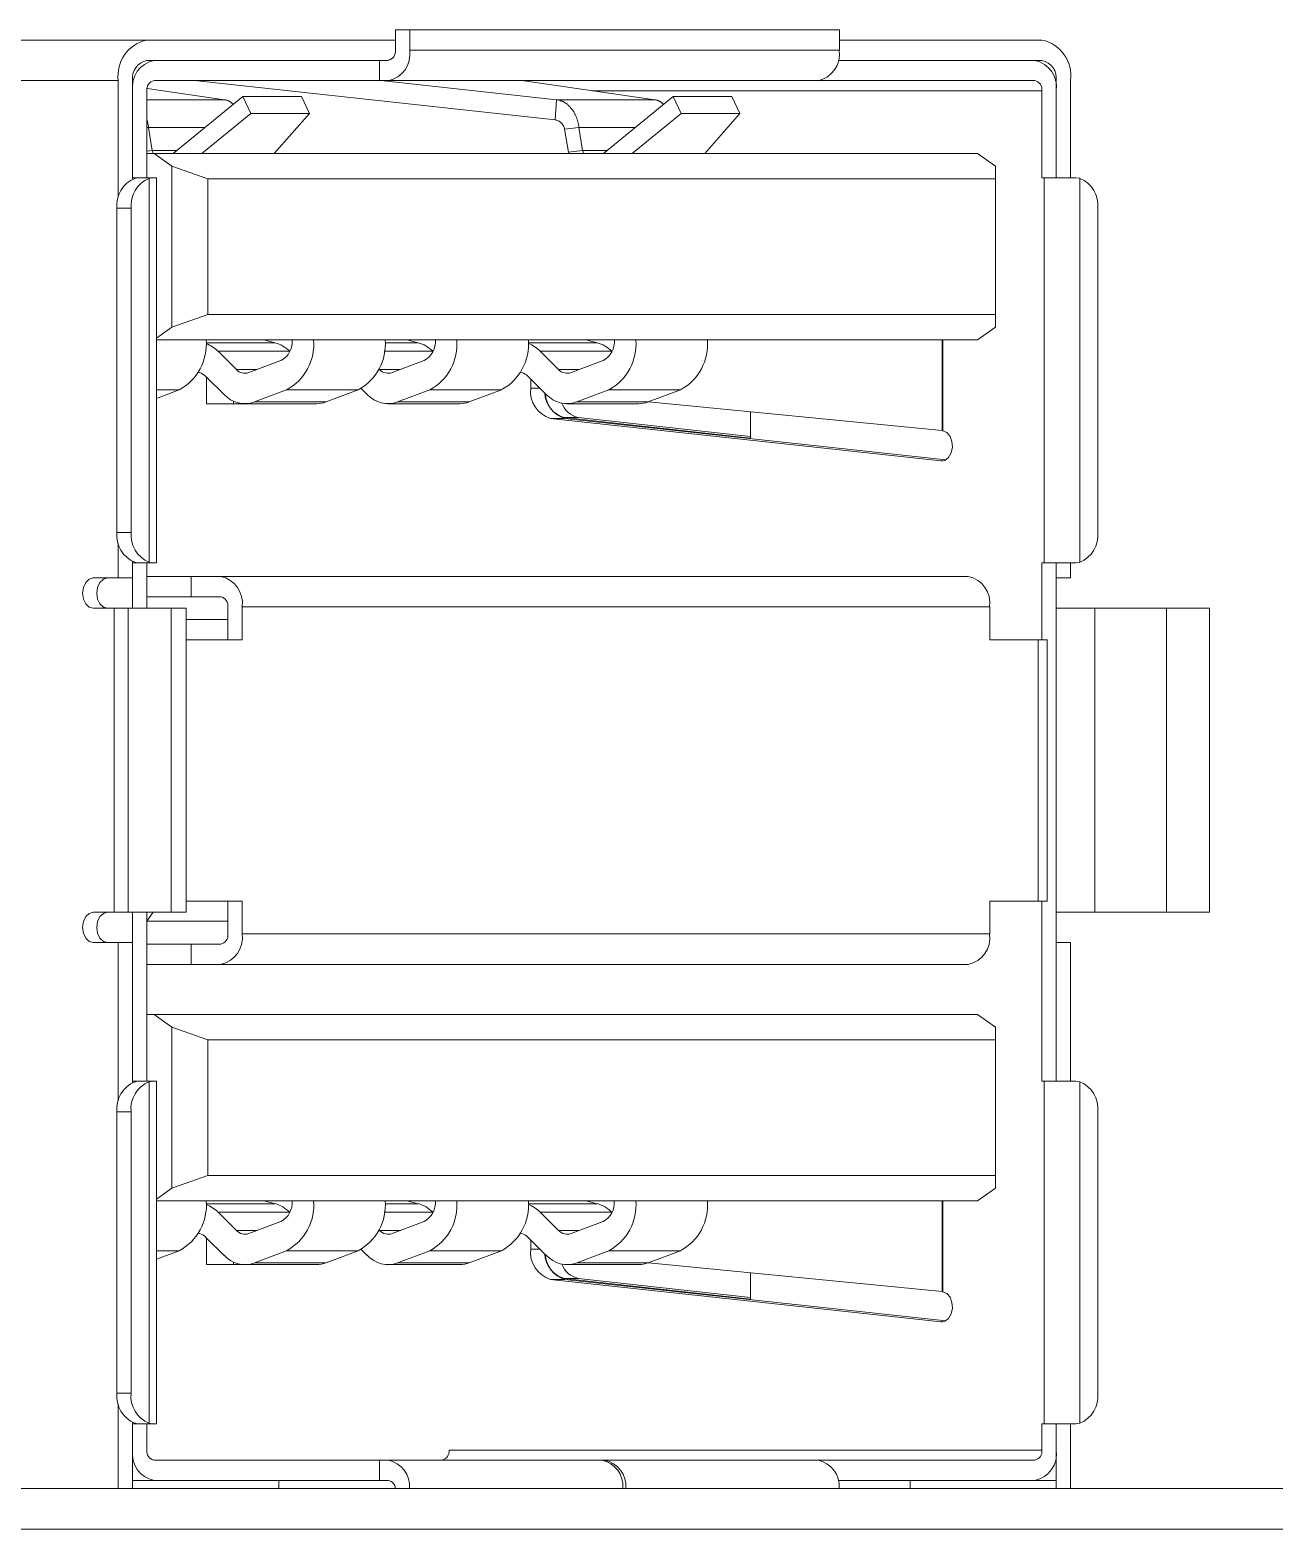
# Model space of a CAD drawing. Header units: millimetres. Extents: x -489 to 1607, y 116 to 1738.
# Drawn here: x -136.11 to -123.82, y 1544.22 to 1559.02 of the extents above; entities that cross this region are included whole.
import ezdxf

# ---------------------------------------------------------------- set-up
doc = ezdxf.new("R2010")
doc.units = ezdxf.units.MM

msp = doc.modelspace()

# ---------------------------------------------------------------- linework, layer by layer
at = {"color": 7, "linetype": 'Continuous', "lineweight": 15}
for p, q in [((-138.561, 1558.924), (-134.955, 1558.924)), ((-132.501, 1558.924), (-134.955, 1558.924)), ((-132.501, 1559.024), (-132.501, 1558.824)), ((-132.501, 1559.024), (-132.36, 1559.024)), ((-132.36, 1559.024), (-128.117, 1559.024)), ((-132.36, 1559.024), (-132.36, 1558.824)), ((-128.117, 1558.824), (-128.117, 1559.024)), ((-126.116, 1558.924), (-128.117, 1558.924)), ((-128.117, 1558.824), (-132.36, 1558.824)), ((-134.955, 1558.724), (-132.657, 1558.724)), ((-132.657, 1558.724), (-134.884, 1558.724)), ((-132.657, 1558.524), (-132.657, 1558.724)), ((-132.572, 1558.724), (-132.657, 1558.724)), ((-128.13, 1558.724), (-126.116, 1558.724)), ((-126.187, 1558.724), (-128.13, 1558.724)), ((-135.238, 1558.524), (-135.238, 1557.372)), ((-135.097, 1557.553), (-135.097, 1558.524)), ((-134.954, 1558.445), (-134.189, 1558.335)), ((-134.884, 1558.524), (-132.657, 1558.524)), ((-134.485, 1558.524), (-134.493, 1558.524)), ((-130.922, 1558.136), (-134.485, 1558.524)), ((-134.485, 1558.524), (-134.485, 1558.524)), ((-132.657, 1558.524), (-132.572, 1558.524)), ((-130.909, 1558.335), (-132.644, 1558.524)), ((-128.33, 1558.524), (-132.572, 1558.524)), ((-131.254, 1558.524), (-129.939, 1558.335)), ((-128.33, 1558.524), (-126.187, 1558.524)), ((-125.975, 1558.524), (-125.975, 1557.564)), ((-125.833, 1558.524), (-125.833, 1557.564)), ((-135.097, 1558.424), (-135.097, 1557.564)), ((-134.955, 1558.424), (-134.955, 1557.564)), ((-134.009, 1558.366), (-134.695, 1557.804)), ((-134.009, 1558.366), (-133.93, 1558.2)), ((-133.429, 1558.366), (-134.009, 1558.366)), ((-133.35, 1558.2), (-133.429, 1558.366)), ((-130.909, 1558.335), (-130.922, 1558.136)), ((-129.939, 1558.335), (-130.909, 1558.335)), ((-129.759, 1558.366), (-130.446, 1557.804)), ((-129.759, 1558.366), (-129.68, 1558.2)), ((-129.18, 1558.366), (-129.759, 1558.366)), ((-129.101, 1558.2), (-129.18, 1558.366)), ((-126.116, 1557.564), (-126.116, 1558.424)), ((-125.975, 1557.564), (-125.975, 1558.424)), ((-133.93, 1558.2), (-134.414, 1557.804)), ((-133.35, 1558.2), (-133.93, 1558.2)), ((-133.697, 1557.804), (-133.35, 1558.2)), ((-129.68, 1558.2), (-130.164, 1557.804)), ((-129.101, 1558.2), (-129.68, 1558.2)), ((-129.447, 1557.804), (-129.101, 1558.2)), ((-134.938, 1558.062), (-134.955, 1558.06)), ((-134.902, 1557.834), (-134.938, 1558.062)), ((-130.689, 1558.062), (-130.83, 1558.044)), ((-130.793, 1557.816), (-130.83, 1558.044)), ((-130.652, 1557.834), (-130.689, 1558.062)), ((-134.902, 1557.834), (-134.955, 1557.827)), ((-134.955, 1557.804), (-134.884, 1557.804)), ((-134.884, 1557.804), (-134.708, 1557.679)), ((-126.753, 1557.804), (-134.884, 1557.804)), ((-130.652, 1557.834), (-130.793, 1557.816)), ((-130.793, 1557.816), (-130.79, 1557.804)), ((-126.576, 1557.679), (-126.753, 1557.804)), ((-135.097, 1557.564), (-135.075, 1557.564)), ((-135.075, 1557.564), (-134.902, 1557.564)), ((-134.934, 1557.56), (-134.902, 1557.564)), ((-134.934, 1557.56), (-134.934, 1553.768)), ((-134.861, 1557.564), (-134.902, 1557.564)), ((-134.861, 1553.764), (-134.861, 1557.564)), ((-134.354, 1557.554), (-134.708, 1557.679)), ((-134.708, 1557.679), (-134.708, 1556.089)), ((-134.354, 1557.554), (-126.576, 1557.554)), ((-134.354, 1557.554), (-134.354, 1556.214)), ((-126.576, 1557.554), (-126.576, 1557.679)), ((-126.576, 1557.554), (-126.576, 1556.214)), ((-126.116, 1557.564), (-126.095, 1557.564)), ((-126.095, 1553.764), (-126.095, 1557.564)), ((-125.78, 1557.564), (-126.095, 1557.564)), ((-125.78, 1557.564), (-125.742, 1557.56)), ((-125.742, 1553.768), (-125.742, 1557.56)), ((-135.111, 1557.264), (-135.252, 1557.264)), ((-135.252, 1557.264), (-135.252, 1554.064)), ((-135.111, 1557.264), (-135.111, 1554.064)), ((-125.565, 1554.064), (-125.565, 1557.264)), ((-134.708, 1556.089), (-134.861, 1555.981)), ((-134.354, 1556.214), (-134.708, 1556.089)), ((-126.576, 1556.214), (-134.354, 1556.214)), ((-126.753, 1555.964), (-126.576, 1556.089)), ((-126.576, 1556.214), (-126.576, 1556.089)), ((-134.861, 1555.964), (-126.753, 1555.964)), ((-133.69, 1555.936), (-133.801, 1555.964)), ((-132.276, 1555.936), (-132.387, 1555.964)), ((-130.508, 1555.936), (-130.62, 1555.964)), ((-134.253, 1555.852), (-134.072, 1555.672)), ((-134.253, 1555.852), (-133.546, 1555.852)), ((-133.545, 1555.85), (-133.546, 1555.852)), ((-132.127, 1555.859), (-132.144, 1555.863)), ((-132.131, 1555.85), (-132.132, 1555.852)), ((-131.071, 1555.852), (-130.89, 1555.672)), ((-131.071, 1555.852), (-130.364, 1555.852)), ((-130.363, 1555.85), (-130.364, 1555.852)), ((-134.434, 1555.641), (-134.449, 1555.645)), ((-133.948, 1555.641), (-133.631, 1555.761)), ((-132.664, 1555.678), (-132.657, 1555.672)), ((-132.534, 1555.641), (-132.217, 1555.761)), ((-131.252, 1555.641), (-131.267, 1555.645)), ((-130.766, 1555.641), (-130.449, 1555.761)), ((-134.193, 1555.426), (-134.375, 1555.606)), ((-134.368, 1555.599), (-134.368, 1555.334)), ((-132.779, 1555.426), (-132.838, 1555.485)), ((-131.011, 1555.426), (-131.193, 1555.606)), ((-131.165, 1555.488), (-131.165, 1555.578)), ((-134.637, 1555.471), (-134.861, 1555.387)), ((-134.368, 1555.334), (-133.463, 1555.334)), ((-134.1, 1555.334), (-134.1, 1555.36)), ((-133.986, 1555.334), (-133.279, 1555.334)), ((-133.576, 1555.471), (-133.893, 1555.351)), ((-133.186, 1555.351), (-133.893, 1555.351)), ((-133.576, 1555.471), (-132.869, 1555.471)), ((-133.186, 1555.351), (-132.869, 1555.471)), ((-132.572, 1555.334), (-131.865, 1555.334)), ((-132.162, 1555.471), (-132.479, 1555.351)), ((-131.772, 1555.351), (-132.479, 1555.351)), ((-132.162, 1555.471), (-131.455, 1555.471)), ((-131.772, 1555.351), (-131.455, 1555.471)), ((-130.804, 1555.334), (-130.097, 1555.334)), ((-130.394, 1555.471), (-130.711, 1555.351)), ((-130.004, 1555.351), (-130.711, 1555.351)), ((-130.394, 1555.471), (-129.687, 1555.471)), ((-130.004, 1555.351), (-129.687, 1555.471)), ((-130.001, 1555.353), (-127.103, 1555.069)), ((-127.114, 1554.769), (-130.969, 1555.189)), ((-130.828, 1555.189), (-130.969, 1555.189)), ((-128.994, 1554.994), (-130.835, 1555.198)), ((-130.835, 1555.198), (-130.694, 1555.198)), ((-127.067, 1554.779), (-130.828, 1555.189)), ((-130.694, 1555.198), (-128.994, 1555.009)), ((-128.994, 1555.254), (-128.994, 1554.994)), ((-127.096, 1555.068), (-127.103, 1555.069)), ((-135.252, 1554.064), (-135.111, 1554.064)), ((-135.238, 1553.956), (-135.238, 1553.614)), ((-135.097, 1553.614), (-135.097, 1553.775)), ((-135.097, 1553.764), (-135.097, 1553.314)), ((-135.075, 1553.764), (-135.097, 1553.764)), ((-134.902, 1553.764), (-135.075, 1553.764)), ((-134.955, 1553.764), (-134.955, 1553.314)), ((-134.934, 1553.768), (-134.902, 1553.764)), ((-134.861, 1553.764), (-134.902, 1553.764)), ((-126.116, 1553.004), (-126.116, 1553.764)), ((-126.116, 1553.764), (-126.095, 1553.764)), ((-125.78, 1553.764), (-126.095, 1553.764)), ((-125.975, 1553.764), (-125.975, 1553.614)), ((-125.975, 1548.644), (-125.975, 1553.764)), ((-125.833, 1553.764), (-125.833, 1553.614)), ((-125.78, 1553.764), (-125.742, 1553.768)), ((-135.238, 1553.614), (-135.485, 1553.614)), ((-135.238, 1553.614), (-135.097, 1553.614)), ((-134.517, 1553.629), (-134.955, 1553.629)), ((-134.517, 1553.629), (-134.517, 1553.429)), ((-134.227, 1553.629), (-134.517, 1553.629)), ((-126.845, 1553.629), (-134.227, 1553.629)), ((-125.833, 1553.614), (-125.975, 1553.614)), ((-134.517, 1553.429), (-134.955, 1553.429)), ((-134.227, 1553.429), (-134.517, 1553.429)), ((-135.28, 1553.314), (-135.485, 1553.314)), ((-135.139, 1553.314), (-135.28, 1553.314)), ((-135.28, 1553.314), (-135.28, 1550.313)), ((-135.139, 1553.314), (-135.139, 1550.313)), ((-134.715, 1553.314), (-135.139, 1553.314)), ((-134.715, 1553.314), (-134.715, 1550.313)), ((-134.715, 1553.314), (-134.568, 1553.314)), ((-134.568, 1550.313), (-134.568, 1553.314)), ((-134.156, 1553.004), (-134.156, 1553.329)), ((-134.015, 1553.004), (-134.015, 1553.329)), ((-134.015, 1553.329), (-126.632, 1553.329)), ((-126.632, 1553.329), (-126.632, 1553.004)), ((-125.975, 1553.314), (-125.593, 1553.314)), ((-125.593, 1553.314), (-125.593, 1550.313)), ((-124.886, 1553.314), (-125.593, 1553.314)), ((-124.886, 1550.313), (-124.886, 1553.314)), ((-124.462, 1553.314), (-124.886, 1553.314)), ((-124.462, 1553.314), (-124.462, 1550.313)), ((-134.156, 1553.204), (-134.568, 1553.204)), ((-134.015, 1553.004), (-134.568, 1553.004)), ((-126.632, 1553.004), (-126.152, 1553.004)), ((-126.152, 1553.004), (-126.152, 1550.424)), ((-126.152, 1553.004), (-126.064, 1553.004)), ((-126.064, 1550.424), (-126.064, 1553.004)), ((-135.485, 1550.313), (-135.28, 1550.313)), ((-135.28, 1550.313), (-135.139, 1550.313)), ((-134.715, 1550.313), (-135.139, 1550.313)), ((-135.097, 1550.313), (-135.097, 1548.644)), ((-134.892, 1550.313), (-134.955, 1550.224)), ((-134.955, 1550.313), (-134.955, 1548.644)), ((-134.715, 1550.313), (-134.568, 1550.313)), ((-134.568, 1550.424), (-134.015, 1550.424)), ((-134.156, 1550.099), (-134.156, 1550.424)), ((-134.015, 1550.099), (-134.015, 1550.424)), ((-126.152, 1550.424), (-126.632, 1550.424)), ((-126.632, 1550.424), (-126.632, 1550.099)), ((-126.064, 1550.424), (-126.152, 1550.424)), ((-126.116, 1548.644), (-126.116, 1550.424)), ((-125.593, 1550.313), (-125.975, 1550.313)), ((-125.593, 1550.313), (-124.886, 1550.313)), ((-124.886, 1550.313), (-124.462, 1550.313)), ((-134.955, 1550.224), (-134.156, 1550.224)), ((-135.238, 1550.014), (-135.485, 1550.014)), ((-135.238, 1548.452), (-135.238, 1550.014)), ((-135.238, 1550.014), (-135.097, 1550.014)), ((-135.097, 1548.633), (-135.097, 1550.014)), ((-126.632, 1550.099), (-134.015, 1550.099)), ((-125.975, 1550.014), (-125.975, 1548.644)), ((-125.833, 1550.014), (-125.975, 1550.014)), ((-125.833, 1550.014), (-125.833, 1548.644)), ((-134.955, 1549.999), (-134.517, 1549.999)), ((-134.517, 1549.999), (-134.517, 1549.799)), ((-134.517, 1549.999), (-134.227, 1549.999)), ((-134.955, 1549.799), (-134.517, 1549.799)), ((-134.517, 1549.799), (-134.227, 1549.799)), ((-134.227, 1549.799), (-126.845, 1549.799)), ((-134.955, 1549.304), (-134.884, 1549.304)), ((-134.884, 1549.304), (-134.708, 1549.179)), ((-126.753, 1549.304), (-134.884, 1549.304)), ((-126.576, 1549.179), (-126.753, 1549.304)), ((-134.354, 1549.054), (-134.708, 1549.179)), ((-134.708, 1549.179), (-134.708, 1547.589)), ((-126.576, 1549.054), (-126.576, 1549.179)), ((-134.354, 1549.054), (-126.576, 1549.054)), ((-134.354, 1549.054), (-134.354, 1547.714)), ((-126.576, 1549.054), (-126.576, 1547.714)), ((-135.097, 1548.644), (-135.075, 1548.644)), ((-135.075, 1548.644), (-134.902, 1548.644)), ((-134.902, 1548.644), (-134.934, 1548.64)), ((-134.934, 1548.64), (-134.934, 1545.268)), ((-134.902, 1548.644), (-134.861, 1548.644)), ((-134.861, 1545.264), (-134.861, 1548.644)), ((-126.095, 1548.644), (-126.116, 1548.644)), ((-126.095, 1545.264), (-126.095, 1548.644)), ((-126.095, 1548.644), (-125.78, 1548.644)), ((-125.742, 1548.64), (-125.78, 1548.644)), ((-125.742, 1545.268), (-125.742, 1548.64)), ((-135.252, 1548.344), (-135.111, 1548.344)), ((-135.252, 1548.344), (-135.252, 1545.564)), ((-135.111, 1548.344), (-135.111, 1545.564)), ((-125.565, 1545.564), (-125.565, 1548.344)), ((-134.354, 1547.714), (-134.708, 1547.589)), ((-126.576, 1547.714), (-134.354, 1547.714)), ((-126.576, 1547.714), (-126.576, 1547.589)), ((-134.708, 1547.589), (-134.861, 1547.481)), ((-126.753, 1547.464), (-126.576, 1547.589)), ((-134.861, 1547.464), (-126.753, 1547.464)), ((-134.253, 1547.352), (-134.072, 1547.172)), ((-134.253, 1547.352), (-133.546, 1547.352)), ((-133.69, 1547.436), (-133.801, 1547.464)), ((-133.545, 1547.35), (-133.546, 1547.352)), ((-132.276, 1547.436), (-132.387, 1547.464)), ((-132.127, 1547.359), (-132.144, 1547.363)), ((-132.131, 1547.35), (-132.132, 1547.352)), ((-131.071, 1547.352), (-130.89, 1547.172)), ((-131.071, 1547.352), (-130.364, 1547.352)), ((-130.508, 1547.436), (-130.62, 1547.464)), ((-130.363, 1547.35), (-130.364, 1547.352)), ((-133.948, 1547.141), (-133.631, 1547.261)), ((-132.534, 1547.141), (-132.217, 1547.261)), ((-130.766, 1547.141), (-130.449, 1547.261)), ((-134.434, 1547.141), (-134.449, 1547.145)), ((-134.193, 1546.926), (-134.375, 1547.106)), ((-134.368, 1547.099), (-134.368, 1546.834)), ((-132.664, 1547.178), (-132.657, 1547.172)), ((-131.252, 1547.141), (-131.267, 1547.145)), ((-131.011, 1546.926), (-131.193, 1547.106)), ((-131.165, 1546.988), (-131.165, 1547.078)), ((-134.861, 1546.887), (-134.637, 1546.971)), ((-133.576, 1546.971), (-133.893, 1546.851)), ((-133.576, 1546.971), (-132.869, 1546.971)), ((-133.186, 1546.851), (-132.869, 1546.971)), ((-132.779, 1546.926), (-132.838, 1546.985)), ((-132.162, 1546.971), (-132.479, 1546.851)), ((-132.162, 1546.971), (-131.455, 1546.971)), ((-131.772, 1546.851), (-131.455, 1546.971)), ((-130.394, 1546.971), (-130.711, 1546.851)), ((-130.394, 1546.971), (-129.687, 1546.971)), ((-130.004, 1546.851), (-129.687, 1546.971)), ((-134.368, 1546.834), (-133.463, 1546.834)), ((-134.1, 1546.834), (-134.1, 1546.86)), ((-133.986, 1546.834), (-133.279, 1546.834)), ((-133.186, 1546.851), (-133.893, 1546.851)), ((-132.572, 1546.834), (-131.865, 1546.834)), ((-131.772, 1546.851), (-132.479, 1546.851)), ((-130.804, 1546.834), (-130.097, 1546.834)), ((-130.004, 1546.851), (-130.711, 1546.851)), ((-130.001, 1546.852), (-127.103, 1546.569)), ((-128.994, 1546.754), (-128.994, 1546.494)), ((-127.114, 1546.269), (-130.969, 1546.689)), ((-130.828, 1546.689), (-130.969, 1546.689)), ((-128.994, 1546.494), (-130.835, 1546.698)), ((-130.835, 1546.698), (-130.694, 1546.698)), ((-127.067, 1546.279), (-130.828, 1546.689)), ((-130.694, 1546.698), (-128.994, 1546.509)), ((-127.096, 1546.568), (-127.103, 1546.569)), ((-135.252, 1545.564), (-135.111, 1545.564)), ((-135.238, 1544.624), (-135.238, 1545.456)), ((-135.097, 1544.624), (-135.097, 1545.275)), ((-135.097, 1545.264), (-135.097, 1545.004)), ((-135.075, 1545.264), (-135.097, 1545.264)), ((-134.902, 1545.264), (-135.075, 1545.264)), ((-134.955, 1545.004), (-134.955, 1545.264)), ((-134.934, 1545.268), (-134.902, 1545.264)), ((-134.861, 1545.264), (-134.902, 1545.264)), ((-126.116, 1545.264), (-126.116, 1545.004)), ((-126.116, 1545.264), (-126.095, 1545.264)), ((-125.78, 1545.264), (-126.095, 1545.264)), ((-125.975, 1545.264), (-125.975, 1544.624)), ((-125.975, 1545.004), (-125.975, 1545.264)), ((-125.833, 1545.264), (-125.833, 1544.624)), ((-125.78, 1545.264), (-125.742, 1545.268)), ((-131.971, 1545.004), (-126.116, 1545.004)), ((-134.884, 1544.904), (-132.657, 1544.904)), ((-132.657, 1544.904), (-132.657, 1544.704)), ((-132.657, 1544.904), (-132.572, 1544.904)), ((-132.572, 1544.904), (-130.465, 1544.904)), ((-130.465, 1544.904), (-130.437, 1544.904)), ((-130.437, 1544.904), (-128.33, 1544.904)), ((-128.33, 1544.904), (-126.187, 1544.904)), ((-135.097, 1544.704), (-135.097, 1544.624)), ((-135.097, 1544.704), (-133.654, 1544.704)), ((-134.884, 1544.704), (-132.657, 1544.704)), ((-133.654, 1544.624), (-133.654, 1544.704)), ((-132.657, 1544.704), (-132.572, 1544.704)), ((-128.13, 1544.704), (-126.187, 1544.704)), ((-127.417, 1544.704), (-127.417, 1544.624)), ((-127.417, 1544.704), (-125.975, 1544.704)), ((-125.975, 1544.624), (-125.975, 1544.704)), ((-219.506, 1544.624), (-55.883, 1544.624))]:
    msp.add_line(p, q, dxfattribs=at)
at = {"color": 8, "linetype": 'Continuous', "lineweight": 15}
for p, q in [((-135.238, 1558.524), (-138.279, 1558.524)), ((-125.987, 1558.524), (-125.975, 1558.524)), ((-134.189, 1558.335), (-134.955, 1558.335)), ((-126.116, 1558.424), (-130.557, 1558.424)), ((-134.938, 1558.062), (-134.38, 1558.062)), ((-130.689, 1558.062), (-130.131, 1558.062)), ((-134.659, 1557.834), (-134.902, 1557.834)), ((-130.41, 1557.834), (-130.652, 1557.834)), ((-135.075, 1557.564), (-135.075, 1557.56)), ((-133.69, 1555.936), (-134.37, 1555.936)), ((-132.276, 1555.936), (-132.603, 1555.936)), ((-130.508, 1555.936), (-131.188, 1555.936)), ((-127.103, 1555.069), (-127.103, 1555.964)), ((-127.094, 1555.964), (-127.094, 1555.067)), ((-132.611, 1555.852), (-132.132, 1555.852)), ((-134.072, 1555.672), (-133.867, 1555.672)), ((-132.657, 1555.672), (-132.452, 1555.672)), ((-130.685, 1555.672), (-130.89, 1555.672)), ((-131.073, 1555.488), (-131.165, 1555.488)), ((-134.861, 1555.471), (-134.637, 1555.471)), ((-127.098, 1554.769), (-127.114, 1554.769)), ((-135.075, 1553.768), (-135.075, 1553.764)), ((-135.075, 1548.644), (-135.075, 1548.64)), ((-133.69, 1547.436), (-134.37, 1547.436)), ((-132.611, 1547.352), (-132.132, 1547.352)), ((-132.276, 1547.436), (-132.603, 1547.436)), ((-130.508, 1547.436), (-131.188, 1547.436)), ((-127.103, 1546.569), (-127.103, 1547.464)), ((-127.094, 1547.464), (-127.094, 1546.567)), ((-133.867, 1547.172), (-134.072, 1547.172)), ((-132.452, 1547.172), (-132.657, 1547.172)), ((-130.685, 1547.172), (-130.89, 1547.172)), ((-134.861, 1546.971), (-134.637, 1546.971)), ((-131.073, 1546.988), (-131.165, 1546.988)), ((-127.098, 1546.269), (-127.114, 1546.269)), ((-135.075, 1545.268), (-135.075, 1545.264)), ((-55.883, 1544.224), (-219.506, 1544.224))]:
    msp.add_line(p, q, dxfattribs=at)
at = {"color": 7, "linetype": 'Continuous', "lineweight": 15, "flags": 128}
for points in [[(-127.094, 1555.067), (-127.055, 1555.049), (-127.024, 1555.012), (-127.005, 1554.961), (-127.001, 1554.904), (-127.012, 1554.848), (-127.038, 1554.803), (-127.074, 1554.775), (-127.114, 1554.769)], [(-135.485, 1553.314), (-135.526, 1553.325), (-135.56, 1553.357), (-135.583, 1553.406), (-135.592, 1553.464), (-135.583, 1553.521), (-135.56, 1553.57), (-135.526, 1553.602), (-135.485, 1553.614)], [(-135.344, 1553.314), (-135.385, 1553.325), (-135.419, 1553.357), (-135.442, 1553.406), (-135.45, 1553.464), (-135.442, 1553.521), (-135.419, 1553.57), (-135.385, 1553.602), (-135.344, 1553.614)], [(-135.485, 1550.014), (-135.526, 1550.025), (-135.56, 1550.057), (-135.583, 1550.106), (-135.592, 1550.164), (-135.583, 1550.221), (-135.56, 1550.27), (-135.526, 1550.302), (-135.485, 1550.313)], [(-135.344, 1550.014), (-135.385, 1550.025), (-135.419, 1550.057), (-135.442, 1550.106), (-135.45, 1550.164), (-135.442, 1550.221), (-135.419, 1550.27), (-135.385, 1550.302), (-135.344, 1550.313)], [(-127.094, 1546.567), (-127.055, 1546.549), (-127.024, 1546.512), (-127.005, 1546.461), (-127.001, 1546.404), (-127.012, 1546.348), (-127.038, 1546.303), (-127.074, 1546.275), (-127.114, 1546.269)]]:
    msp.add_lwpolyline(points, dxfattribs=at)
at = {"color": 7, "linetype": 'Continuous', "lineweight": 15}
for centre, radius, start, end in [((-134.884, 1558.574), 0.357, 101.4289, 188.0412), ((-126.187, 1558.574), 0.357, 351.9588, 78.5711), ((-132.59, 1558.812), 0.0893, 281.4546, 8.0177), ((-132.625, 1558.786), 0.268, 281.4085, 8.0607), ((-128.383, 1558.786), 0.268, 281.4203, 8.049), ((-134.831, 1558.461), 0.268, 101.4085, 188.0607), ((-134.92, 1558.549), 0.178, 101.3969, 188.0708), ((-126.24, 1558.461), 0.268, 351.951, 78.5797), ((-126.152, 1558.549), 0.178, 351.9354, 78.5969), ((-134.867, 1558.436), 0.0893, 101.4318, 188.0406), ((-126.205, 1558.436), 0.0893, 351.9823, 78.5454), ((-134.965, 1557.293), 0.288, 112.446, 185.8254), ((-134.824, 1557.293), 0.288, 112.4525, 185.8103), ((-125.852, 1557.293), 0.288, 354.1897, 67.5475), ((-134.88, 1555.922), 0.512, 298.3054, 4.727), ((-134.486, 1555.622), 0.327, 44.6159, 69.2141), ((-133.772, 1555.632), 0.315, 44.2557, 75.008), ((-133.731, 1555.947), 0.211, 298.3194, 4.7113), ((-133.819, 1555.922), 0.512, 298.3107, 4.7217), ((-133.112, 1555.922), 0.512, 298.3097, 4.7281), ((-132.358, 1555.632), 0.315, 44.2483, 75.005), ((-132.317, 1555.947), 0.211, 298.3194, 4.7113), ((-132.405, 1555.922), 0.512, 298.3054, 4.727), ((-131.698, 1555.922), 0.512, 298.3067, 4.7311), ((-131.304, 1555.622), 0.328, 44.6402, 69.2032), ((-130.59, 1555.632), 0.315, 44.2418, 75.0115), ((-130.549, 1555.947), 0.211, 298.2913, 4.7393), ((-130.637, 1555.922), 0.512, 298.3097, 4.7281), ((-129.93, 1555.922), 0.512, 298.3054, 4.727), ((-134.468, 1555.516), 0.129, 44.2057, 75.0243), ((-133.987, 1555.749), 0.115, 222.3123, 289.6932), ((-132.572, 1555.749), 0.115, 222.3123, 289.6932), ((-131.286, 1555.516), 0.129, 44.2121, 75.043), ((-130.805, 1555.749), 0.115, 222.2961, 289.703), ((-130.89, 1555.454), 0.277, 173.0236, 253.4053), ((-133.987, 1555.614), 0.279, 222.3361, 289.6557), ((-133.279, 1555.595), 0.261, 270.0504, 291.0033), ((-132.573, 1555.614), 0.279, 222.3361, 289.6557), ((-131.865, 1555.595), 0.261, 270.0504, 291.0033), ((-130.763, 1555.452), 0.264, 182.3093, 254.1909), ((-130.756, 1555.443), 0.264, 181.7281, 254.2564), ((-130.805, 1555.614), 0.279, 222.3398, 289.6547), ((-130.649, 1555.416), 0.222, 200.139, 258.3635), ((-130.098, 1555.595), 0.261, 270.0504, 291.0033), ((-134.965, 1554.035), 0.288, 174.1746, 247.554), ((-134.824, 1554.035), 0.288, 174.1897, 247.5475), ((-125.852, 1554.035), 0.288, 292.4525, 5.8103), ((-134.28, 1553.366), 0.268, 351.951, 78.5797), ((-126.898, 1553.366), 0.268, 351.951, 78.5797), ((-134.244, 1553.341), 0.0893, 351.961, 78.5666), ((-134.244, 1550.086), 0.0893, 281.4334, 8.039), ((-134.28, 1550.061), 0.268, 281.4203, 8.049), ((-126.898, 1550.061), 0.268, 281.4203, 8.049), ((-134.965, 1548.373), 0.288, 112.4589, 185.8227), ((-134.824, 1548.373), 0.289, 112.4654, 185.8076), ((-125.852, 1548.373), 0.289, 354.1924, 67.5346), ((-134.879, 1547.422), 0.512, 298.2954, 4.737), ((-134.486, 1547.122), 0.327, 44.6159, 69.2141), ((-133.772, 1547.132), 0.315, 44.2586, 75.0403), ((-133.731, 1547.447), 0.211, 298.2951, 4.7355), ((-133.819, 1547.422), 0.512, 298.3007, 4.7317), ((-133.112, 1547.422), 0.512, 298.2997, 4.7381), ((-132.357, 1547.132), 0.315, 44.2512, 75.0373), ((-132.317, 1547.447), 0.211, 298.2951, 4.7355), ((-132.405, 1547.422), 0.512, 298.2954, 4.737), ((-131.697, 1547.422), 0.511, 298.2967, 4.7411), ((-131.304, 1547.121), 0.328, 44.6454, 69.3396), ((-130.589, 1547.132), 0.315, 44.2447, 75.0438), ((-130.549, 1547.446), 0.21, 298.2671, 4.7636), ((-130.637, 1547.422), 0.512, 298.2997, 4.7381), ((-129.93, 1547.422), 0.512, 298.2954, 4.737), ((-134.468, 1547.015), 0.13, 44.2837, 74.9462), ((-133.987, 1547.249), 0.115, 222.3487, 289.6048), ((-132.572, 1547.249), 0.115, 222.3487, 289.6048), ((-131.286, 1547.015), 0.13, 44.2903, 74.9647), ((-130.805, 1547.249), 0.115, 222.3325, 289.6146), ((-133.987, 1547.114), 0.279, 222.3057, 289.6861), ((-132.573, 1547.114), 0.279, 222.3057, 289.6861), ((-130.89, 1546.954), 0.277, 173.021, 253.3975), ((-130.763, 1546.952), 0.264, 182.2931, 254.1934), ((-130.756, 1546.943), 0.264, 181.736, 254.2485), ((-130.805, 1547.114), 0.279, 222.3093, 289.6851), ((-133.28, 1547.095), 0.261, 270.0962, 291.0282), ((-131.865, 1547.095), 0.261, 270.0962, 291.0282), ((-130.648, 1546.917), 0.223, 200.2503, 258.2011), ((-130.098, 1547.095), 0.261, 270.0962, 291.0282), ((-134.965, 1545.535), 0.288, 174.1773, 247.5411), ((-134.824, 1545.535), 0.289, 174.1924, 247.5346), ((-125.852, 1545.535), 0.289, 292.4654, 5.8076), ((-134.831, 1544.966), 0.268, 171.9393, 258.5915), ((-134.867, 1544.991), 0.0893, 171.9594, 258.5682), ((-132.06, 1544.992), 0.0893, 281.4546, 8.0177), ((-126.205, 1544.992), 0.0893, 281.4546, 8.0177), ((-126.24, 1544.966), 0.268, 281.4203, 8.049), ((-132.623, 1544.646), 0.263, 355.2571, 78.9185), ((-130.516, 1544.646), 0.263, 355.2582, 78.9097), ((-130.487, 1544.646), 0.263, 355.2552, 78.9127), ((-128.38, 1544.646), 0.263, 355.2552, 78.9127), ((-132.587, 1544.621), 0.0846, 2.1458, 79.6131)]:
    msp.add_arc(centre, radius, start, end, dxfattribs=at)
for points, knots in [([(-134.102, 1558.289), (-134.104, 1558.291), (-134.109, 1558.296), (-134.116, 1558.302), (-134.123, 1558.308), (-134.131, 1558.313), (-134.138, 1558.318), (-134.146, 1558.322), (-134.154, 1558.326), (-134.162, 1558.329), (-134.171, 1558.332), (-134.18, 1558.334), (-134.186, 1558.335), (-134.189, 1558.335)], [0, 0, 0, 0, 0.078038, 0.168393, 0.258907, 0.349263, 0.439716, 0.530162, 0.620649, 0.711053, 0.801486, 0.900552, 1, 1, 1, 1]), ([(-130.909, 1558.335), (-130.903, 1558.334), (-130.892, 1558.333), (-130.879, 1558.329), (-130.869, 1558.326), (-130.86, 1558.323), (-130.85, 1558.319), (-130.841, 1558.314), (-130.831, 1558.309), (-130.822, 1558.303), (-130.813, 1558.297), (-130.805, 1558.29), (-130.796, 1558.283), (-130.788, 1558.275), (-130.78, 1558.267), (-130.772, 1558.258), (-130.764, 1558.249), (-130.757, 1558.24), (-130.75, 1558.23), (-130.744, 1558.22), (-130.737, 1558.209), (-130.731, 1558.199), (-130.726, 1558.188), (-130.72, 1558.176), (-130.715, 1558.165), (-130.711, 1558.153), (-130.706, 1558.141), (-130.702, 1558.128), (-130.699, 1558.116), (-130.696, 1558.103), (-130.693, 1558.09), (-130.691, 1558.076), (-130.689, 1558.067), (-130.689, 1558.062)], [0, 0, 0, 0, 0.062169, 0.093249, 0.124279, 0.155307, 0.186386, 0.21745, 0.248487, 0.279565, 0.310636, 0.341683, 0.372726, 0.403785, 0.434835, 0.465942, 0.497001, 0.528043, 0.559101, 0.590154, 0.621253, 0.652286, 0.683284, 0.714449, 0.745429, 0.776504, 0.807524, 0.838626, 0.869736, 0.900771, 0.931792, 0.965864, 1, 1, 1, 1]), ([(-129.853, 1558.289), (-129.855, 1558.291), (-129.859, 1558.296), (-129.866, 1558.302), (-129.873, 1558.308), (-129.881, 1558.313), (-129.889, 1558.318), (-129.896, 1558.322), (-129.905, 1558.326), (-129.913, 1558.329), (-129.921, 1558.332), (-129.93, 1558.334), (-129.936, 1558.335), (-129.939, 1558.335)], [0, 0, 0, 0, 0.078041, 0.168398, 0.258798, 0.349157, 0.439734, 0.530059, 0.620637, 0.710954, 0.80139, 0.900589, 1, 1, 1, 1]), ([(-134.955, 1558.137), (-134.954, 1558.134), (-134.952, 1558.127), (-134.949, 1558.116), (-134.946, 1558.103), (-134.943, 1558.09), (-134.94, 1558.076), (-134.939, 1558.067), (-134.938, 1558.062)], [0, 0, 0, 0, 0.123299, 0.292295, 0.460911, 0.629442, 0.814546, 1, 1, 1, 1]), ([(-130.83, 1558.044), (-130.833, 1558.056), (-130.841, 1558.079), (-130.863, 1558.108), (-130.89, 1558.129), (-130.911, 1558.134), (-130.922, 1558.136)], [0, 0, 0, 0, 0.250442, 0.501187, 0.751614, 1, 1, 1, 1]), ([(-134.891, 1557.804), (-134.891, 1557.805), (-134.897, 1557.814), (-134.9, 1557.825), (-134.902, 1557.834)], [0, 0, 0, 0, 0.148945, 1, 1, 1, 1]), ([(-130.641, 1557.804), (-130.642, 1557.805), (-130.647, 1557.814), (-130.65, 1557.825), (-130.652, 1557.834)], [0, 0, 0, 0, 0.148547, 1, 1, 1, 1]), ([(-135.075, 1557.564), (-135.072, 1557.564), (-135.065, 1557.564), (-135.06, 1557.564), (-135.061, 1557.563), (-135.067, 1557.562), (-135.073, 1557.56), (-135.075, 1557.56)], [0, 0, 0, 0, 0.2140966, 0.4280664, 0.641888, 0.8545757, 1, 1, 1, 1]), ([(-127.094, 1555.067), (-127.094, 1555.067), (-127.095, 1555.067), (-127.095, 1555.068), (-127.096, 1555.068), (-127.096, 1555.068)], [0, 0, 0, 0, 0.498058, 0.75059, 1, 1, 1, 1]), ([(-135.075, 1553.768), (-135.072, 1553.767), (-135.065, 1553.766), (-135.06, 1553.764), (-135.061, 1553.764), (-135.067, 1553.764), (-135.073, 1553.764), (-135.075, 1553.764)], [0, 0, 0, 0, 0.213955, 0.427887, 0.640151, 0.853229, 1, 1, 1, 1]), ([(-135.075, 1548.644), (-135.072, 1548.644), (-135.065, 1548.644), (-135.06, 1548.644), (-135.061, 1548.643), (-135.067, 1548.642), (-135.073, 1548.64), (-135.075, 1548.64)], [0, 0, 0, 0, 0.214099, 0.428061, 0.641885, 0.854574, 1, 1, 1, 1]), ([(-127.094, 1546.567), (-127.094, 1546.567), (-127.095, 1546.567), (-127.095, 1546.568), (-127.096, 1546.568), (-127.096, 1546.568)], [0, 0, 0, 0, 0.501946, 0.754393, 1, 1, 1, 1]), ([(-135.075, 1545.268), (-135.072, 1545.267), (-135.065, 1545.266), (-135.06, 1545.264), (-135.061, 1545.264), (-135.067, 1545.264), (-135.073, 1545.264), (-135.075, 1545.264)], [0, 0, 0, 0, 0.213873, 0.427827, 0.640113, 0.853214, 1, 1, 1, 1])]:
    msp.add_open_spline(points, degree=3, knots=knots, dxfattribs=at)

doc.saveas('drawing.dxf')
